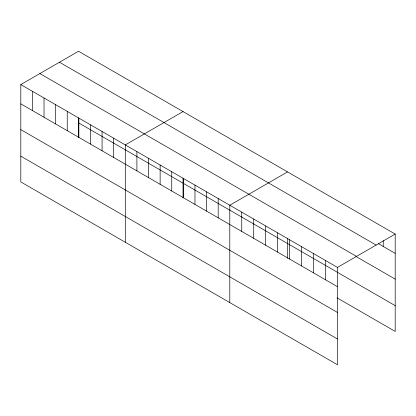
<?xml version="1.0" encoding="UTF-8"?>
<svg xmlns="http://www.w3.org/2000/svg" width="416" height="416" viewBox="0 0 416 416"><rect width="100%" height="100%" fill="white"/><g stroke="black" fill="none" stroke-linecap="round" stroke-linejoin="round"><path stroke-width="0.62" d="M20.8 84.578L337.464 267.4L337.464 364.754L20.8 181.932L20.8 84.578L78.536 51.246L395.2 234.068L395.2 331.422L337.017 297.83M183.035 111.576L125.299 144.908L125.299 242.263M287.534 171.907L229.798 205.244L229.798 302.598M337.464 267.4L395.2 234.068M378.342 243.615L395.2 253.349M59.483 62.244L376.147 245.066M39.853 73.58L356.517 256.402M356.049 256.511L395.2 279.115M78.536 122.834L395.2 305.656M20.8 103.86L337.464 286.686M20.8 129.626L337.464 312.447M20.8 156.166L337.464 338.993M383.235 240.656L383.235 246.444M325.499 260.494L325.499 279.776M313.539 253.588L313.539 272.87M301.574 246.683L301.574 265.964M289.614 239.777L289.614 259.059M287.534 238.441L287.534 258.31M277.649 232.866L277.649 252.148M265.684 225.961L265.684 245.242M253.724 219.055L253.724 238.337M241.758 212.15L241.758 231.431M218.187 198.536L218.187 217.823M206.575 191.833L206.575 211.115M194.964 185.13L194.964 204.412M183.352 178.428L183.352 197.709M183.035 178.11L183.035 197.98M171.74 171.725L171.74 191.006M160.134 165.022L160.134 184.304M148.522 158.319L148.522 177.601M136.911 151.611L136.911 170.898M113.688 138.206L113.688 157.487M102.076 131.503L102.076 150.784M90.464 124.8L90.464 144.082M78.853 118.097L78.853 137.379M78.536 117.78L78.536 137.649M67.246 111.394L67.246 130.676M55.635 104.686L55.635 123.973M44.023 97.984L44.023 117.265M32.412 91.281L32.412 110.562"/></g></svg>
